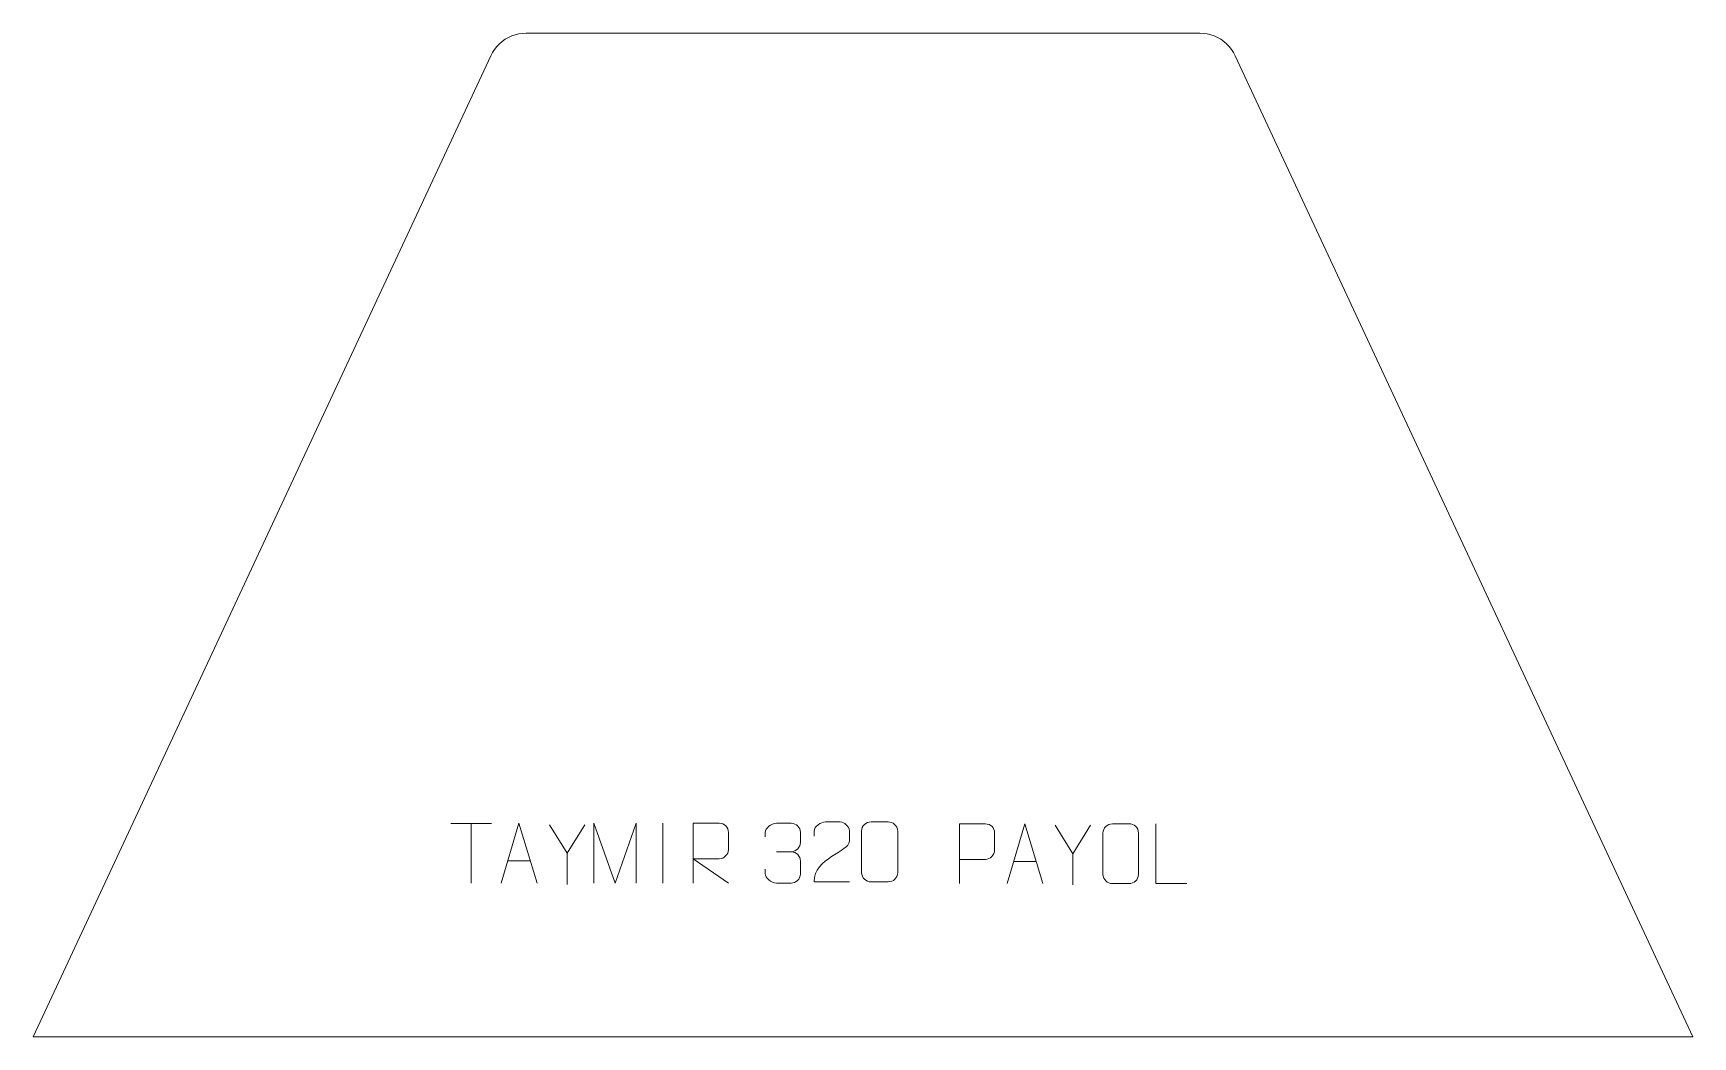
# Model space of a CAD drawing. Header units: millimetres. Extents: x -346 to 346, y -210 to 210.
import ezdxf

# ---------------------------------------------------------------- set-up
doc = ezdxf.new("R2010")
doc.units = ezdxf.units.MM
doc.header["$MEASUREMENT"] = 0
doc.layers.add('layer 1', color=7, linetype='Continuous')

msp = doc.modelspace()

# ---------------------------------------------------------------- linework, layer by layer
at = {"layer": 'layer 1', "color": 242, "lineweight": 9}
msp.add_open_spline([(-140.6495, 209.5), (-140.6495, 209.5), (140.6495, 209.5), (140.6495, 209.5), (140.6495, 209.5), (140.6495, 209.5), (142.1858, 209.4272), (142.1858, 209.4272), (142.1858, 209.4272), (142.1858, 209.4272), (143.7096, 209.2103), (143.7096, 209.2103), (143.7096, 209.2103), (143.7096, 209.2103), (145.205, 208.849), (145.205, 208.849), (145.205, 208.849), (145.205, 208.849), (146.6598, 208.3506), (146.6598, 208.3506), (146.6598, 208.3506), (146.6598, 208.3506), (148.0616, 207.716), (148.0616, 207.716), (148.0616, 207.716), (148.0616, 207.716), (149.3973, 206.9509), (149.3973, 206.9509), (149.3973, 206.9509), (149.3973, 206.9509), (150.6547, 206.0647), (150.6547, 206.0647), (150.6547, 206.0647), (150.6547, 206.0647), (151.8225, 205.0637), (151.8225, 205.0637), (151.8225, 205.0637), (151.8225, 205.0637), (152.8901, 203.9563), (152.8901, 203.9563), (152.8901, 203.9563), (152.8901, 203.9563), (153.8479, 202.7532), (153.8479, 202.7532), (153.8479, 202.7532), (153.8479, 202.7532), (154.6888, 201.466), (154.6888, 201.466), (154.6888, 201.466), (154.6888, 201.466), (155.4048, 200.1048), (155.4048, 200.1048), (155.4048, 200.1048), (155.4048, 200.1048), (346.5, -209.5), (346.5, -209.5), (346.5, -209.5), (346.5, -209.5), (-346.5, -209.5), (-346.5, -209.5), (-346.5, -209.5), (-346.5, -209.5), (-155.4036, 200.1048), (-155.4036, 200.1048), (-155.4036, 200.1048), (-155.4036, 200.1048), (-154.6892, 201.466), (-154.6892, 201.466), (-154.6892, 201.466), (-154.6892, 201.466), (-153.8483, 202.7532), (-153.8483, 202.7532), (-153.8483, 202.7532), (-153.8483, 202.7532), (-152.8889, 203.9563), (-152.8889, 203.9563), (-152.8889, 203.9563), (-152.8889, 203.9563), (-151.8213, 205.0637), (-151.8213, 205.0637), (-151.8213, 205.0637), (-151.8213, 205.0637), (-150.6535, 206.0647), (-150.6535, 206.0647), (-150.6535, 206.0647), (-150.6535, 206.0647), (-149.3973, 206.9509), (-149.3973, 206.9509), (-149.3973, 206.9509), (-149.3973, 206.9509), (-148.0616, 207.716), (-148.0616, 207.716), (-148.0616, 207.716), (-148.0616, 207.716), (-146.6602, 208.3506), (-146.6602, 208.3506), (-146.6602, 208.3506), (-146.6602, 208.3506), (-145.2049, 208.849), (-145.2049, 208.849), (-145.2049, 208.849), (-145.2049, 208.849), (-143.71, 209.2103), (-143.71, 209.2103), (-143.71, 209.2103), (-143.71, 209.2103), (-142.1862, 209.4272), (-142.1862, 209.4272), (-142.1862, 209.4272), (-142.1862, 209.4272), (-140.6495, 209.5), (-140.6495, 209.5)], degree=3, knots=[0, 0, 0, 0, 0.03448276, 0.03448276, 0.03448276, 0.03448276, 0.06896552, 0.06896552, 0.06896552, 0.06896552, 0.10344828, 0.10344828, 0.10344828, 0.10344828, 0.13793103, 0.13793103, 0.13793103, 0.13793103, 0.17241379, 0.17241379, 0.17241379, 0.17241379, 0.20689655, 0.20689655, 0.20689655, 0.20689655, 0.24137931, 0.24137931, 0.24137931, 0.24137931, 0.27586207, 0.27586207, 0.27586207, 0.27586207, 0.31034483, 0.31034483, 0.31034483, 0.31034483, 0.34482759, 0.34482759, 0.34482759, 0.34482759, 0.37931034, 0.37931034, 0.37931034, 0.37931034, 0.4137931, 0.4137931, 0.4137931, 0.4137931, 0.44827586, 0.44827586, 0.44827586, 0.44827586, 0.48275862, 0.48275862, 0.48275862, 0.48275862, 0.51724138, 0.51724138, 0.51724138, 0.51724138, 0.55172414, 0.55172414, 0.55172414, 0.55172414, 0.5862069, 0.5862069, 0.5862069, 0.5862069, 0.62068966, 0.62068966, 0.62068966, 0.62068966, 0.65517241, 0.65517241, 0.65517241, 0.65517241, 0.68965517, 0.68965517, 0.68965517, 0.68965517, 0.72413793, 0.72413793, 0.72413793, 0.72413793, 0.75862069, 0.75862069, 0.75862069, 0.75862069, 0.79310345, 0.79310345, 0.79310345, 0.79310345, 0.82758621, 0.82758621, 0.82758621, 0.82758621, 0.86206897, 0.86206897, 0.86206897, 0.86206897, 0.89655172, 0.89655172, 0.89655172, 0.89655172, 0.93103448, 0.93103448, 0.93103448, 0.93103448, 1, 1, 1, 1], dxfattribs=at)
at = {"layer": 'layer 1', "color": 250, "lineweight": 9}
for points in [[(-172.0578, -120.3826), (-172.0578, -120.3826), (-155.0638, -120.3826), (-155.0638, -120.3826)], [(-163.5606, -145.3126), (-163.5606, -145.3126), (-163.5606, -120.3591), (-163.5606, -120.3591)], [(-123.5446, -132.8359), (-123.5446, -132.8359), (-130.8685, -120.9372), (-130.8685, -120.9372)], [(-83.5285, -120.3488), (-83.5285, -120.3488), (-83.5285, -145.3229), (-83.5285, -145.3229)], [(87.6274, -133.0675), (87.6274, -133.0675), (80.3035, -121.1688), (80.3035, -121.1688)], [(-148.3025, -136.0632), (-148.3025, -136.0632), (-138.803, -136.0632), (-138.803, -136.0632)], [(-36.1641, -132.2886), (-36.1641, -132.2886), (-29.9652, -132.2886), (-29.9652, -132.2886)], [(62.8696, -136.2948), (62.8696, -136.2948), (72.3691, -136.2948), (72.3691, -136.2948)]]:
    msp.add_open_spline(points, degree=3, dxfattribs=at)
for points, knots in [([(-151.0262, -145.3126), (-151.0262, -145.3126), (-143.6523, -120.3591), (-143.6523, -120.3591), (-143.6523, -120.3591), (-143.6523, -120.3591), (-136.0793, -145.3126), (-136.0793, -145.3126)], [0, 0, 0, 0, 0.33333333, 0.33333333, 0.33333333, 0.33333333, 1, 1, 1, 1]), ([(-116.2193, -120.9372), (-116.2193, -120.9372), (-123.5446, -132.8359), (-123.5446, -132.8359), (-123.5446, -132.8359), (-123.5446, -132.8359), (-123.5439, -145.8908), (-123.5439, -145.8908)], [0, 0, 0, 0, 0.33333333, 0.33333333, 0.33333333, 0.33333333, 1, 1, 1, 1]), ([(-112.3826, -145.3148), (-112.3826, -145.3148), (-112.3826, -120.3569), (-112.3826, -120.3569), (-112.3826, -120.3569), (-112.3826, -120.3569), (-103.4539, -145.3148), (-103.4539, -145.3148), (-103.4539, -145.3148), (-103.4539, -145.3148), (-94.6905, -120.3574), (-94.6905, -120.3574), (-94.6905, -120.3574), (-94.6905, -120.3574), (-94.6905, -145.3148), (-94.6905, -145.3148)], [0, 0, 0, 0, 0.2, 0.2, 0.2, 0.2, 0.4, 0.4, 0.4, 0.4, 0.6, 0.6, 0.6, 0.6, 1, 1, 1, 1]), ([(-70.8554, -145.3126), (-70.8554, -145.3126), (-70.8554, -120.3591), (-70.8554, -120.3591), (-70.8554, -120.3591), (-67.2591, -120.3591), (-63.6622, -120.3591), (-60.0655, -120.3591), (-60.0655, -120.3591), (-57.7393, -120.3968), (-56.1814, -121.8868), (-56.1855, -124.2532), (-56.1855, -124.2532), (-56.1859, -126.2887), (-56.1859, -129.3481), (-56.1855, -131.3841), (-56.1855, -131.3841), (-56.192, -133.2596), (-58.005, -135.2014), (-60.0153, -135.2205), (-60.0153, -135.2205), (-60.0153, -135.2205), (-70.8554, -135.2205), (-70.8554, -135.2205), (-70.8554, -135.2205), (-70.8554, -135.2205), (-56.1948, -145.3126), (-56.1948, -145.3126)], [0, 0, 0, 0, 0.125, 0.125, 0.125, 0.125, 0.25, 0.25, 0.25, 0.25, 0.375, 0.375, 0.375, 0.375, 0.5, 0.5, 0.5, 0.5, 0.625, 0.625, 0.625, 0.625, 0.75, 0.75, 0.75, 0.75, 1, 1, 1, 1]), ([(-40.8757, -126.0434), (-40.8757, -126.0434), (-40.8757, -124.1862), (-40.8757, -124.1862), (-40.8757, -124.1862), (-40.89, -122.4443), (-38.2244, -120.3262), (-36.1645, -120.3489), (-36.1645, -120.3489), (-34.0996, -120.3489), (-32.0347, -120.3489), (-29.9702, -120.3489), (-29.9702, -120.3489), (-27.7748, -120.3401), (-26.1759, -122.1869), (-26.1314, -124.099), (-26.1314, -124.099), (-26.1318, -125.5341), (-26.1318, -126.9692), (-26.1314, -128.4047), (-26.1314, -128.4047), (-26.1801, -130.0582), (-27.7833, -132.2882), (-29.9825, -132.2782), (-29.9825, -132.2782), (-27.7779, -132.2894), (-26.1693, -134.0926), (-26.1152, -136.1521), (-26.1152, -136.1521), (-26.1156, -137.9368), (-26.1156, -139.7215), (-26.1152, -141.5066), (-26.1152, -141.5066), (-26.1051, -143.568), (-28.1609, -145.3311), (-29.9825, -145.323), (-29.9825, -145.323), (-32.0486, -145.3227), (-34.1147, -145.3227), (-36.1811, -145.323), (-36.1811, -145.323), (-38.3506, -145.3115), (-40.8826, -142.9113), (-40.9012, -141.4495), (-40.9012, -141.4495), (-40.9012, -141.4495), (-40.9012, -139.5409), (-40.9012, -139.5409)], [0, 0, 0, 0, 0.07692308, 0.07692308, 0.07692308, 0.07692308, 0.15384615, 0.15384615, 0.15384615, 0.15384615, 0.23076923, 0.23076923, 0.23076923, 0.23076923, 0.30769231, 0.30769231, 0.30769231, 0.30769231, 0.38461538, 0.38461538, 0.38461538, 0.38461538, 0.46153846, 0.46153846, 0.46153846, 0.46153846, 0.53846154, 0.53846154, 0.53846154, 0.53846154, 0.61538462, 0.61538462, 0.61538462, 0.61538462, 0.69230769, 0.69230769, 0.69230769, 0.69230769, 0.76923077, 0.76923077, 0.76923077, 0.76923077, 0.84615385, 0.84615385, 0.84615385, 0.84615385, 1, 1, 1, 1]), ([(-5.6821, -144.7757), (-10.5985, -144.7754), (-15.5149, -144.7754), (-20.4309, -144.7757), (-20.4309, -144.7757), (-20.4309, -134.8434), (-5.774, -132.2022), (-5.6821, -127.8919), (-5.6821, -127.8919), (-5.6824, -126.4678), (-5.6824, -125.0441), (-5.6821, -123.6208), (-5.6821, -123.6208), (-5.699, -121.5437), (-7.8227, -119.8189), (-9.4943, -119.8016), (-9.4943, -119.8016), (-11.5684, -119.802), (-13.6421, -119.802), (-15.7153, -119.8016), (-15.7153, -119.8016), (-17.5382, -119.7851), (-20.364, -121.5772), (-20.4309, -123.6708), (-20.4309, -123.6708), (-20.4309, -123.6708), (-20.4309, -125.7256), (-20.4309, -125.7256)], [0, 0, 0, 0, 0.125, 0.125, 0.125, 0.125, 0.25, 0.25, 0.25, 0.25, 0.375, 0.375, 0.375, 0.375, 0.5, 0.5, 0.5, 0.5, 0.625, 0.625, 0.625, 0.625, 0.75, 0.75, 0.75, 0.75, 1, 1, 1, 1]), ([(3.3694, -119.7893), (5.7364, -119.7893), (8.1039, -119.7893), (10.4713, -119.7893), (10.4713, -119.7893), (12.4526, -119.7537), (14.4794, -121.248), (14.5066, -123.6901), (14.5066, -123.6901), (14.5062, -129.4475), (14.5062, -135.2053), (14.5066, -140.9635), (14.5066, -140.9635), (14.3644, -143.2911), (12.6573, -144.7734), (10.4713, -144.7842), (10.4713, -144.7842), (8.098, -144.7838), (5.7246, -144.7838), (3.3517, -144.7842), (3.3517, -144.7842), (1.3924, -144.8898), (-0.6148, -143.0019), (-0.6034, -140.9809), (-0.6034, -140.9809), (-0.603, -135.2003), (-0.603, -129.42), (-0.6034, -123.6402), (-0.6034, -123.6402), (-0.5991, -121.4982), (1.1787, -119.7757), (3.3694, -119.7893)], [0, 0, 0, 0, 0.11111111, 0.11111111, 0.11111111, 0.11111111, 0.22222222, 0.22222222, 0.22222222, 0.22222222, 0.33333333, 0.33333333, 0.33333333, 0.33333333, 0.44444444, 0.44444444, 0.44444444, 0.44444444, 0.55555556, 0.55555556, 0.55555556, 0.55555556, 0.66666667, 0.66666667, 0.66666667, 0.66666667, 0.77777778, 0.77777778, 0.77777778, 0.77777778, 1, 1, 1, 1]), ([(40.2763, -145.5443), (40.2763, -145.5443), (40.2763, -120.5907), (40.2763, -120.5907), (40.2763, -120.5907), (43.8727, -120.5907), (47.4695, -120.5907), (51.0663, -120.5907), (51.0663, -120.5907), (53.3924, -120.6286), (54.9505, -122.1187), (54.9463, -124.4848), (54.9463, -124.4848), (54.9459, -126.5205), (54.9459, -129.5798), (54.9463, -131.6158), (54.9463, -131.6158), (54.9398, -133.4912), (53.1268, -135.4331), (51.1164, -135.4522), (51.1164, -135.4522), (51.1164, -135.4522), (40.2763, -135.4522), (40.2763, -135.4522)], [0, 0, 0, 0, 0.14285714, 0.14285714, 0.14285714, 0.14285714, 0.28571429, 0.28571429, 0.28571429, 0.28571429, 0.42857143, 0.42857143, 0.42857143, 0.42857143, 0.57142857, 0.57142857, 0.57142857, 0.57142857, 0.71428571, 0.71428571, 0.71428571, 0.71428571, 1, 1, 1, 1]), ([(60.1459, -145.5442), (60.1459, -145.5442), (67.5198, -120.5907), (67.5198, -120.5907), (67.5198, -120.5907), (67.5198, -120.5907), (75.0928, -145.5442), (75.0928, -145.5442)], [0, 0, 0, 0, 0.33333333, 0.33333333, 0.33333333, 0.33333333, 1, 1, 1, 1]), ([(94.9527, -121.1688), (94.9527, -121.1688), (87.6274, -133.0675), (87.6274, -133.0675), (87.6274, -133.0675), (87.6274, -133.0675), (87.6281, -146.1224), (87.6281, -146.1224)], [0, 0, 0, 0, 0.33333333, 0.33333333, 0.33333333, 0.33333333, 1, 1, 1, 1]), ([(104.1144, -120.591), (106.441, -120.591), (108.7681, -120.591), (111.0951, -120.591), (111.0951, -120.591), (113.0425, -120.5554), (115.0347, -122.047), (115.0614, -124.4846), (115.0614, -124.4846), (115.061, -130.2315), (115.061, -135.9788), (115.0614, -141.7265), (115.0614, -141.7265), (114.9216, -144.0499), (113.2437, -145.5295), (111.0951, -145.5403), (111.0951, -145.5403), (108.7623, -145.5399), (106.4294, -145.5399), (104.097, -145.5403), (104.097, -145.5403), (102.1712, -145.6457), (100.1983, -143.7612), (100.2095, -141.7439), (100.2095, -141.7439), (100.2098, -135.9738), (100.2098, -130.2041), (100.2095, -124.4348), (100.2095, -124.4348), (100.2137, -122.2967), (101.9611, -120.5775), (104.1144, -120.591)], [0, 0, 0, 0, 0.11111111, 0.11111111, 0.11111111, 0.11111111, 0.22222222, 0.22222222, 0.22222222, 0.22222222, 0.33333333, 0.33333333, 0.33333333, 0.33333333, 0.44444444, 0.44444444, 0.44444444, 0.44444444, 0.55555556, 0.55555556, 0.55555556, 0.55555556, 0.66666667, 0.66666667, 0.66666667, 0.66666667, 0.77777778, 0.77777778, 0.77777778, 0.77777778, 1, 1, 1, 1]), ([(135.1729, -145.5661), (135.1729, -145.5661), (122.2186, -145.5661), (122.2186, -145.5661), (122.2186, -145.5661), (122.2186, -145.5661), (122.2186, -120.6125), (122.2186, -120.6125)], [0, 0, 0, 0, 0.33333333, 0.33333333, 0.33333333, 0.33333333, 1, 1, 1, 1])]:
    msp.add_open_spline(points, degree=3, knots=knots, dxfattribs=at)

doc.saveas('drawing.dxf')
